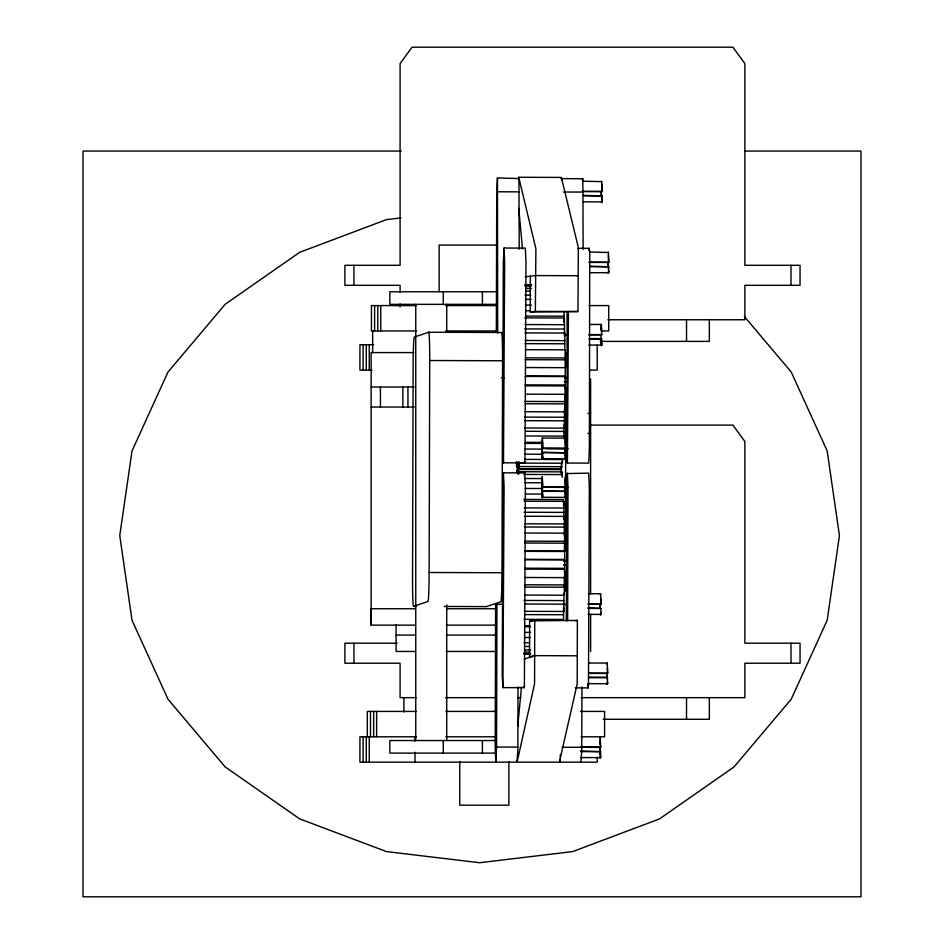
<?xml version="1.0" encoding="UTF-8"?>
<svg xmlns="http://www.w3.org/2000/svg" width="944" height="944" viewBox="0 0 944 944"><rect width="100%" height="100%" fill="white"/><g stroke="black" fill="none" stroke-linecap="round" stroke-linejoin="round"><path stroke-width="1.42" d="M415.336 625.14L371.134 625.14L371.134 608.75L415.336 608.75M517.536 472.885L517.937 468.047M517.937 473.77L517.961 463.74L517.489 470.56L517.17 462.359M564.595 487.222L564.618 491.21M564.665 448.624L564.689 452.613M524.935 577.492L564.606 577.634L564.689 569.267L564.748 551.025L525.076 550.883M525.442 394.155L565.114 394.297L565.244 376.101L565.244 367.688L525.572 367.546M599.688 747.483L599.7 751.471M600.077 604.254L600.101 608.243M601.21 191.75L601.222 195.738M606.697 673.568L606.721 677.556M607.794 262.585L607.806 266.574M428.682 332.241L414.322 337.079A28.414 1.097 -89.8 0 0 413.142 366.095L412.552 578.082A28.827 1.109 -89.8 0 0 413.578 606.355L427.939 601.517A28.414 1.097 -89.8 0 0 429.131 572.489L429.709 360.514A28.827 1.109 -89.8 0 0 428.682 332.241L501.547 332.5A28.827 1.109 -89.8 0 1 502.574 360.773L501.996 572.748A28.414 1.097 -89.8 0 1 500.816 601.812L486.455 606.614L444.187 606.461M495.624 603.771L495.199 747.483L495.836 761.584L496.568 747.023L496.922 604.278L502.597 604.302M496.332 332.052L496.756 191.266L497.464 177.956L518.929 178.558L519.212 249.251M497.7 333.055L497.464 177.956M516.97 761.23L517.831 750.822L518.02 686.772M567.108 312.086L567.061 461.769L567.403 463.056L588.714 463.126L589.386 447.598L589.729 252.473L589.257 248.331L577.893 248.296M566.294 620.951L567.191 473.558L588.678 473.121L589.316 487.364L588.478 685.368L588.136 687.916L575.344 687.869M567.639 620.715L568.005 487.293L567.368 473.05M568.43 311.909L567.403 463.056M581.941 686.996L581.752 751.046L580.89 761.454M583.132 249.476L582.849 178.782L561.208 178.569M518.409 179.23L518.752 177.271L561.373 177.425L578.353 247.54L577.964 311.532L530.245 311.98L530.351 276.167M532.463 656.682L529.525 656.67L529.643 620.857L577.374 620.42L577.185 683.893L559.591 761.371M530.245 311.98L535.354 311.39L535.897 248.803L518.752 177.271M517.324 761.112L534.575 683.751L534.752 620.267M542.706 458.701L542.47 452.176L565.598 452.813L565.55 458.784L542.706 458.701L542.623 456.754L542.458 458.784A15.859 0.614 -89.8 0 1 542.163 459.044L542.363 438.051L565.208 438.134L565.539 448.506L542.694 448.424C542.009 422.558 541.891 471.87 542.47 452.176M542.647 497.287L542.399 490.774L565.527 491.399L565.48 497.37L542.647 497.287L542.564 495.352L542.387 497.382A15.859 0.614 -89.8 0 1 542.104 497.641L542.293 476.637L542.623 487.01L565.468 487.092L565.008 477.109M583.534 201.839L602.095 201.91L602.142 195.939L583.298 195.314M588.855 345.091L601.706 345.138L601.458 338.613L590.035 338.566M588.112 614.355L600.962 614.402L601.009 608.432L587.876 607.842M580.584 757.56L600.573 757.631L600.62 751.66L580.348 751.046M590.118 272.674L608.679 272.733L608.727 266.763L589.882 266.149M587.605 683.645L607.582 683.727L607.346 677.202L588.785 677.131M518.35 474.053L518.398 468.377L518.752 473.735M561.361 473.888L561.019 468.519M525.147 411.726L564.819 411.867L564.76 394.734M524.64 595.062L564.311 595.204L564.276 576.701L564.606 577.634M516.333 461.793L516.651 467.221L516.757 461.793M561.798 474.572L561.857 471.87L519.247 471.717M562.176 477.286L561.857 471.87M524.687 427.986L564.37 428.128L564.5 409.566L564.819 411.867M524.191 611.323L563.863 611.464L563.934 595.463M563.946 438.665L563.934 428.659M523.885 619.323L563.568 619.465L563.58 607.877L563.863 611.464M560.252 757.454L560.37 754.445M599.9 743.801L600.219 739.919L600.561 747.353L561.904 747.259M600.903 329.763L601.363 324.476L589.941 324.441M524.734 317.868L564.406 318.01L564.123 322.364L564.052 312.169M601.092 329.716L601.352 327.415L601.647 331.096M525.171 332.913L564.854 333.055L564.536 336.229L564.406 318.01M524.239 501.205L563.91 501.347L563.627 505.701L563.367 499.541L523.696 499.4M563.957 516.687L563.91 501.347M517.737 726.314L521.43 687.208M564.772 350.366L564.854 333.055M519.672 463.091L562.294 463.244L562.659 459.516L524.451 459.386M564.028 519.554L564.347 516.392L524.675 516.25M524.958 533.03L564.63 533.171L564.3 535.024L564.347 516.392M607.417 682.96L607.334 683.81A15.859 0.614 -89.8 0 1 607.039 684.07L606.957 683.385M601.8 198.842L601.859 195.384M608.384 269.665L608.432 266.22M565.019 442.146L565.196 441.072L565.539 448.506M564.949 480.732L565.126 479.658L565.468 487.092M559.934 761.253L560.111 759.767M524.416 474.856L524.758 472.897L503.447 472.814L503.105 474.773L502.208 674.606L502.904 687.61L524.215 687.692L524.392 686.878L525.395 487.139L524.758 472.897M564.96 439.585L565.208 438.134M588.914 250.29L589.257 248.331M600.36 595.204L600.62 593.752L589.198 593.717M606.992 664.517L607.24 663.066L588.678 663.007M599.971 738.432L600.231 736.981L600.561 747.353M582.354 179.95L582.684 178.251M516.675 472.378L517.064 470.195L517.088 472.968M561.798 462.56L561.444 468.885L518.834 468.731L519.188 462.407M565.244 367.688L565.137 349.835L525.454 349.693M524.734 551.343L564.406 551.485L564.63 533.171M503.482 462.82L504.662 262.279L504.037 248.036L525.336 248.107L525.973 262.349L524.97 462.088L524.793 462.902L503.482 462.82L502.798 449.816L503.305 262.432L504.037 248.036M502.904 687.61L504.084 487.069L503.447 472.814M601.623 181.649L583.191 181.189M608.207 252.473L589.776 252.024M583.522 191.561L602.083 191.62L601.753 181.248M590.106 262.397L608.668 262.456L608.337 252.083M601.363 324.476L601.682 334.86L588.844 334.813M542.694 448.424L542.363 438.051M588.1 604.077L600.95 604.125L600.62 593.752M589.009 673.379L607.57 673.438L607.24 663.066M517.961 470.879L518.763 461.817L518.834 468.731M524.239 659.101L534.469 655.643L577.079 655.797M401.023 217.887L386.474 219.622L299.685 252.308L225.156 304.287L167.973 372.042L132.018 450.937L119.758 535.602L132.018 620.267L167.973 699.174L225.156 766.917L299.685 818.908L386.474 851.582L479.599 862.733L572.737 851.582L659.526 818.908L734.043 766.917L791.237 699.174L827.18 620.267L839.44 535.602L827.18 450.937L791.237 372.042L744.356 316.511M525.242 276.757L535.472 275.577L578.082 275.719M574.813 620.715L577.374 620.42M529.525 656.67L534.634 656.08M401.283 151.064L83.025 151.064L83.025 896.8L860.975 896.8L860.975 151.064L744.58 151.064M496.638 245.074L439.149 245.074L439.149 291.625M496.874 291.767L389.848 291.767L389.848 304.346L496.874 304.346M416.139 305.585L371.429 305.585L371.429 330.955L416.269 330.955M445.568 305.585L497.028 305.585M589.032 305.585L608.715 305.585L608.715 330.955L601.375 330.955M607.842 319.756L744.875 319.756L744.875 285.312L800.052 285.312L800.052 265.299L744.875 265.299L744.875 63.59L732.922 47.2L412.044 47.2L400.091 63.59L400.091 265.299L344.902 265.299L344.902 285.312L400.091 285.312L400.091 292.487M445.568 330.955L497.5 330.955M600.219 341.386L709.333 341.386L709.333 319.756M373.682 344.737L359.935 344.737L359.935 370.107L372.066 370.107M413.861 352.584L371.134 352.584L371.134 625.14M589.882 370.107L597.222 370.107L597.222 344.737M371.134 387.028L414.251 387.028M371.134 407.041L414.251 407.041M564.477 413.354L567.273 413.354M587.947 413.354L590.614 413.354M590.142 425.107L732.922 425.107L744.875 441.497L744.875 643.206L800.052 643.206L800.052 663.219L744.875 663.219L744.875 697.663L581.138 697.663M564.477 433.367L567.273 433.367M587.947 433.367L590.614 433.367M446.288 608.75L496.391 608.75M446.288 625.14L496.391 625.14M396.091 635.076L415.242 635.076M446.193 635.076L496.296 635.076M397.212 643.206L344.902 643.206L344.902 663.219L400.091 663.219L400.091 697.663L416.292 697.663M415.242 651.466L396.091 651.466L396.091 624.775M446.193 651.466L496.296 651.466M445.497 697.663L495.86 697.663M517.831 697.663L520.911 697.663M416.446 711.422L367.31 711.422L367.31 736.792M445.863 711.422L495.848 711.422M580.513 711.422L604.597 711.422L604.597 736.792L581.067 736.792M603.169 719.281L709.333 719.281L709.333 697.663M416.446 736.792L359.935 736.792L359.935 762.162L597.222 762.162L597.222 757.926M445.839 736.792L495.848 736.792M496.343 740.533L389.848 740.533L389.848 753.111L496.343 753.111M582.247 191.337L602.237 191.408M498.043 191.785L519.353 191.856M563.391 192.01L583.274 192.08M583.581 195.868L602.142 195.939M588.832 262.161L608.821 262.231M590.165 266.704L608.727 266.763M525.784 284.746L531.661 284.758M524.781 285.064L530.658 285.076M525.383 285.289L531.26 285.312M525.171 286.162L531.059 286.185M525.619 288.404L531.496 288.427M525.997 291.118L530.398 291.13M524.935 295.177L530.811 295.189M525.265 299.39L531.142 299.413M525.631 305.124L531.507 305.148M525.914 310.694L530.316 310.706M535.354 311.39L577.964 311.532M525.666 316.075L563.875 316.205M524.958 324.559L564.63 324.701M524.675 328.913L564.347 329.055M588.997 334.589L601.847 334.636M564.453 334.766L567.297 334.778M588.903 339.12L601.753 339.167M525.324 340.477L564.996 340.619M525.006 343.651L564.677 343.793M525.537 357.835L565.208 357.977M525.194 359.688L564.866 359.829M429.709 360.514L502.574 360.773M525.572 375.96L565.244 376.101M525.23 376.432L564.901 376.573M564.713 377.47L567.568 377.482M564.559 377.694L567.415 377.706M501.299 377.742L504.238 377.753M564.488 377.966L567.427 377.978M564.335 381.447L567.191 381.459M564.618 382.001L567.474 382.013M525.183 384.857L564.866 384.999M525.525 385.801L565.196 385.943M564.571 387.972L567.427 387.984M524.982 401.436L564.665 401.578M525.301 403.737L564.972 403.879M524.64 417.106L564.311 417.248M524.923 420.682L564.595 420.823M525.619 431.266L563.828 431.408M525.855 435.986L564.064 436.128M525.572 442.335L541.738 442.394M525.017 443.373L542.658 443.432M542.847 448.199L565.692 448.282M546.092 448.707L568.135 448.789M525.206 449.049L542.847 449.12M542.753 452.731L565.598 452.813M524.876 454.182L542.505 454.253M519.224 466.56L561.833 466.702M518.799 469.475L561.409 469.628M524.026 474.443L562.223 474.584M524.439 478.502L542.068 478.573M524.77 482.726L542.399 482.785M542.776 486.785L565.621 486.868M546.021 487.293L568.064 487.375M525.124 488.461L542.765 488.52M542.694 491.317L565.527 491.399M525.407 494.019L543.036 494.09M524.451 507.896L564.134 508.037M524.168 512.25L563.839 512.391M524.829 523.814L564.5 523.955M524.51 526.988L564.182 527.118M525.029 541.172L564.701 541.313M524.699 543.024L564.37 543.166M525.065 559.296L564.748 559.438M524.722 559.768L564.406 559.91M564.217 560.807L567.073 560.819M564.052 561.031L566.907 561.031M563.981 561.302L566.919 561.302M563.828 564.783L566.683 564.795M564.123 565.338L566.978 565.35M524.687 568.194L564.359 568.335M525.017 569.126L564.689 569.267M564.075 571.309L566.931 571.321M429.131 572.489L501.996 572.748M524.486 584.773L564.158 584.914M524.793 587.074L564.477 587.215M524.132 600.443L563.804 600.585M588.254 603.853L601.104 603.9M524.416 604.018L564.087 604.16M563.674 604.514L566.518 604.526M413.578 606.355L416.493 606.367M588.159 608.384L601.009 608.432M525.124 614.603L563.32 614.733M529.643 620.857L532.581 620.869M525.076 625.66L529.478 625.683M524.522 626.71L530.398 626.722M524.711 632.386L530.587 632.409M524.368 637.519L530.245 637.542M523.955 642.711L529.832 642.734M525.053 646.451L529.454 646.463M524.604 649.909L530.481 649.932M524.203 652.092L530.08 652.115M523.743 653.685L529.619 653.708M524.345 653.921L530.221 653.944M524.805 654.239L530.681 654.263M589.174 673.155L607.724 673.225M589.08 677.686L607.629 677.757M580.725 747.058L600.714 747.129M496.568 747.023L517.867 747.105M580.631 751.589L600.62 751.66M524.793 462.902L524.451 461.616M588.136 687.916L587.652 684.624M524.215 687.692L523.873 686.406M564.996 494.479L565.244 490.845M561.385 178.18L561.692 180.127M564.005 592.903L564.311 595.204M565.008 455.433L565.137 456.094L565.314 452.259M601.458 201.568L601.552 202.252A15.859 0.614 -89.8 0 0 601.835 201.992L602.012 199.963L602.095 201.91M608.042 272.403L608.137 273.087A15.859 0.614 -89.8 0 0 608.42 272.828L608.597 270.798L608.679 272.733M600.337 614.072L600.419 614.756A15.859 0.614 -89.8 0 0 600.703 614.497M599.936 757.3L600.03 757.985A15.859 0.614 -89.8 0 0 600.313 757.725L600.49 755.696L600.573 757.631M601.835 184.41L602.083 191.62M608.42 255.246L608.668 262.456M518.752 208.353L522.504 248.85M564.087 424.552L564.37 428.128M599.924 752.675L600.148 754.952L600.337 751.117M601.706 345.138L601.623 343.191L601.446 345.221A15.859 0.614 -89.8 0 1 601.163 345.48L600.868 340.796M607.499 681.78L607.582 683.727M600.88 612.455L600.962 614.402M565.55 458.784L565.468 456.837L565.303 458.867A15.859 0.614 -89.8 0 1 565.008 459.126M565.48 497.37L565.397 495.423L565.232 497.453A15.859 0.614 -89.8 0 1 564.937 497.712M601.458 338.613L601.281 342.448L600.974 335.096M607.488 668.128L607.57 673.438M606.933 678.76L606.85 673.686M600.856 598.815L600.95 604.125M542.399 490.774C541.821 510.456 541.939 461.144 542.623 487.01M607.983 266.68L607.948 262.703M601.399 195.845L601.363 191.868M600.278 608.349L600.231 604.372M599.888 751.577L599.841 747.601M564.866 452.731L564.819 448.742M564.795 491.317L564.748 487.34M562.211 459.386L562.294 463.244M561.397 463.351L561.444 468.885M791.013 265.299L791.013 285.312M791.013 643.206L791.013 663.219M686.524 319.756L686.524 341.386M686.524 697.663L686.524 719.281M590.614 378.91L590.614 593.847M590.614 614.461L590.614 651.466M565.645 352.584L565.645 368.372M565.645 388.456L565.645 551.331M565.645 571.946L565.645 591.086M508.887 761.525L508.887 805.173L459.763 805.173L459.763 761.525M482.408 291.767L482.408 304.346M482.408 740.533L482.408 753.111M446.736 304.346L446.736 332.347M446.736 604.962L446.736 740.533M443.279 291.767L443.279 304.346M443.279 740.533L443.279 753.111M415.749 304.346L415.749 740.533M414.971 736.792L414.971 741.016M414.971 752.297L414.971 762.162M407.95 387.028L407.95 407.041M403.902 697.663L403.902 712.071M402.876 387.028L402.876 407.041M400.091 303.968L400.091 306.835M380.751 305.585L380.751 330.955M380.432 387.028L380.432 407.041M377.777 305.585L377.777 330.955M376.632 711.422L376.632 736.792M374.603 305.585L374.603 330.955M373.659 711.422L373.659 736.792M372.644 330.955L372.644 352.584M370.485 711.422L370.485 736.792M369.257 344.737L369.257 370.107M369.257 736.792L369.257 762.162M366.284 344.737L366.284 370.107M366.284 736.792L366.284 762.162M363.11 344.737L363.11 370.107M363.11 736.792L363.11 762.162M353.941 265.299L353.941 285.312M353.941 643.206L353.941 663.219M486.455 606.614A28.827 1.109 -89.8 0 1 486.302 606.414"/></g></svg>
